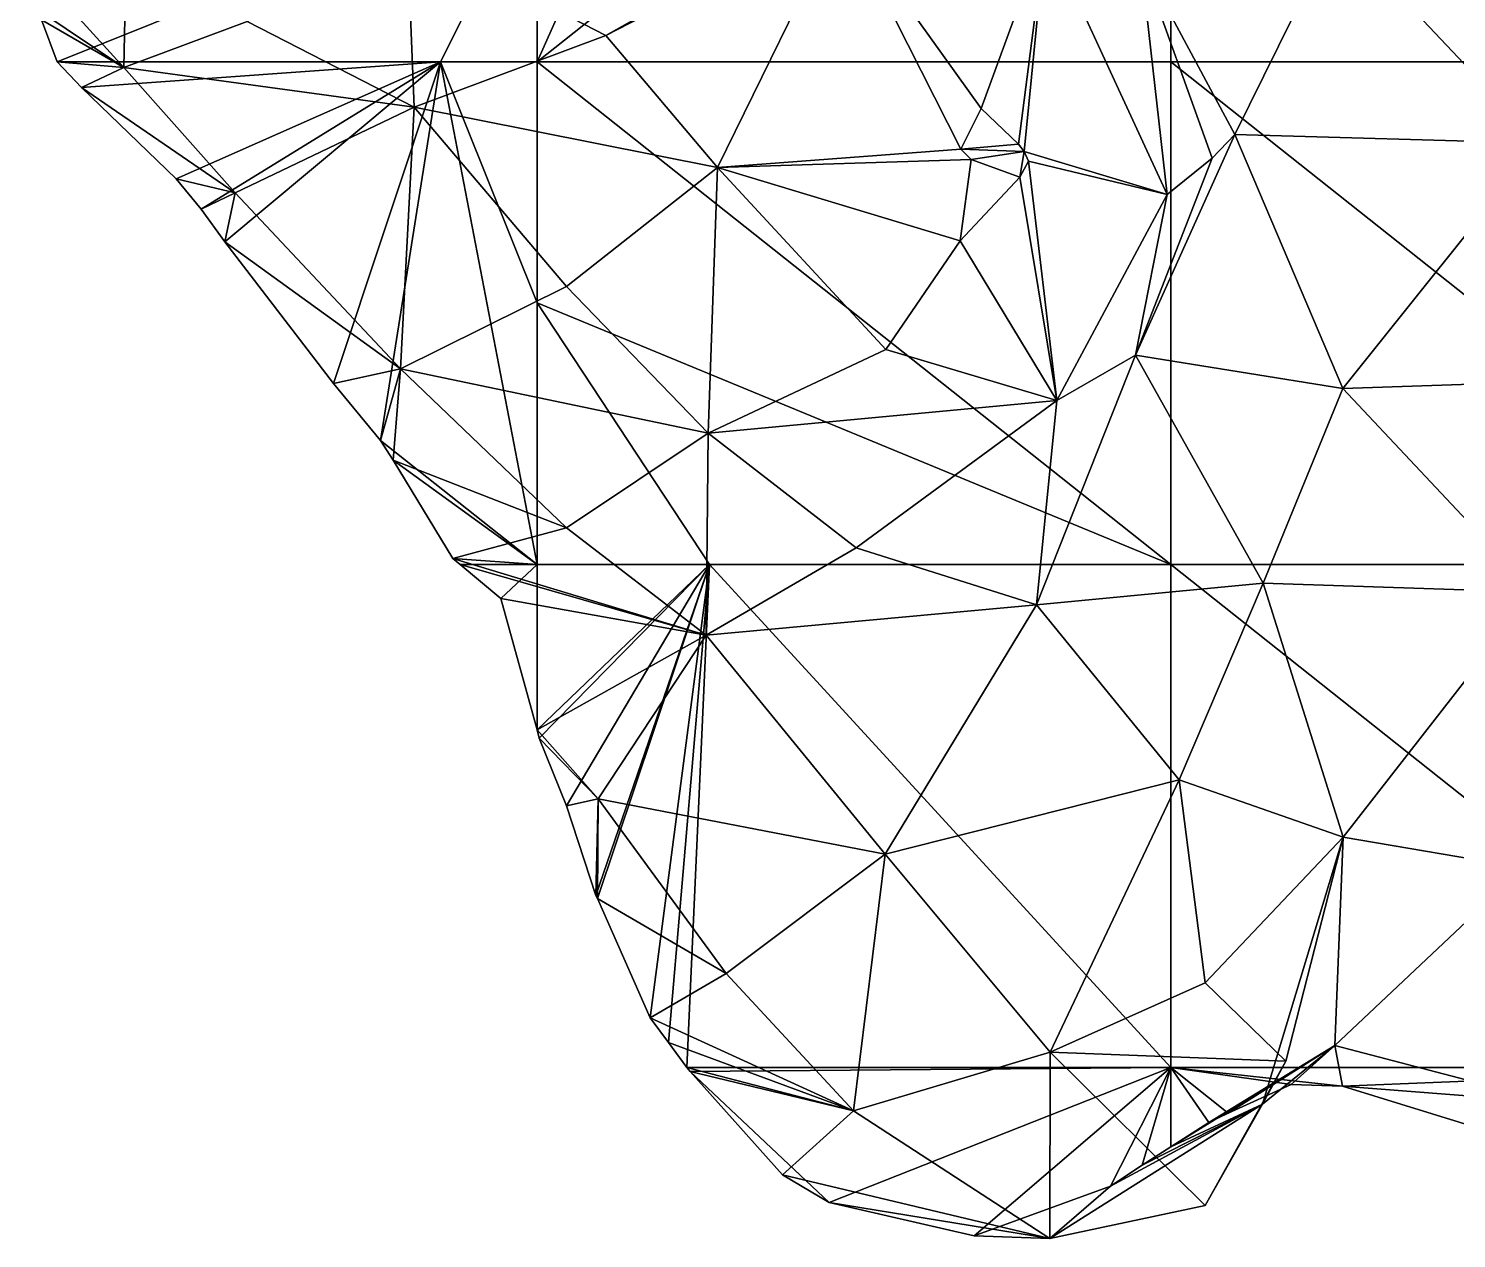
# Model space of a CAD drawing. Extents: x 290083 to 295691, y 4553739 to 4561622.
# Drawn here: x 294879.9 to 294992.5, y 4559534.4 to 4559629.9 of the extents above; entities that cross this region are included whole.
import ezdxf

# ---------------------------------------------------------------- set-up
doc = ezdxf.new("R2010")
doc.units = 0
doc.layers.add('Au_ppm_Pref_-_0_3', color=7, linetype='CONTINUOUS')

msp = doc.modelspace()

# ---------------------------------------------------------------- linework, layer by layer
at = {"layer": 'Au_ppm_Pref_-_0_3'}
for points in [[(294970, 4559666.93, 1874.71), (294970, 4559627.24, 1877.68), (294920, 4559627.24, 1867.63)], [(294920, 4559627.24, 1867.63), (294920, 4559642.47, 1863.97), (294937.7, 4559666.93, 1863.97)], [(294937.7, 4559666.93, 1863.97), (294970, 4559666.93, 1874.71), (294920, 4559627.24, 1867.63)], [(294970, 4559666.93, 1874.71), (295020, 4559666.93, 1883.11), (295020, 4559627.24, 1884.66)], [(295020, 4559627.24, 1884.66), (294970, 4559627.24, 1877.68), (294970, 4559666.93, 1874.71)], [(294882.13, 4559627.24, 1849.41), (294880.9, 4559630.56, 1848.02), (294920, 4559642.47, 1863.97)], [(294912.39, 4559627.24, 1863.97), (294882.13, 4559627.24, 1849.41), (294920, 4559642.47, 1863.97)], [(294920, 4559642.47, 1863.97), (294920, 4559627.24, 1867.63), (294912.39, 4559627.24, 1863.97)], [(294887.39, 4559626.81, 1848.17), (294887.65, 4559639.66, 1843.4), (294879.88, 4559635.08, 1846.44)], [(294887.39, 4559626.81, 1848.17), (294897.12, 4559630.42, 1844.79), (294887.65, 4559639.66, 1843.4)], [(294925.43, 4559629.32, 1845.88), (294934.24, 4559618.9, 1849.05), (294944.05, 4559638.94, 1847.28)], [(294925.43, 4559629.32, 1845.88), (294944.05, 4559638.94, 1847.28), (294936.55, 4559635.62, 1841.12)], [(294934.24, 4559618.9, 1849.05), (294953.44, 4559620.35, 1848.3), (294944.05, 4559638.94, 1847.28)], [(294944.05, 4559638.94, 1847.28), (294953.44, 4559620.35, 1848.3), (294955.05, 4559623.56, 1848.01)], [(294944.05, 4559638.94, 1847.28), (294955.05, 4559623.56, 1848.01), (294960.14, 4559637.53, 1853.07)], [(294999.08, 4559620.84, 1865.35), (295011.62, 4559639.21, 1864.14), (294983.09, 4559637.78, 1866.68)], [(294983.09, 4559637.78, 1866.68), (294967.62, 4559635.4, 1859.63), (294975.05, 4559621.52, 1863.01)], [(294983.09, 4559637.78, 1866.68), (294975.05, 4559621.52, 1863.01), (294999.08, 4559620.84, 1865.35)], [(294897.12, 4559630.42, 1844.79), (294910.3, 4559623.68, 1847.73), (294909.75, 4559637.43, 1841.16)], [(294910.3, 4559623.68, 1847.73), (294925.43, 4559629.32, 1845.88), (294909.75, 4559637.43, 1841.16)], [(294925.43, 4559629.32, 1845.88), (294936.55, 4559635.62, 1841.12), (294909.75, 4559637.43, 1841.16)], [(294955.05, 4559623.56, 1848.01), (294957.99, 4559620.75, 1848.5), (294960.14, 4559637.53, 1853.07)], [(294960.14, 4559637.53, 1853.07), (294957.99, 4559620.75, 1848.5), (294958.44, 4559620.16, 1848.59)], [(294958.44, 4559620.16, 1848.59), (294969.72, 4559616.79, 1853.34), (294960.14, 4559637.53, 1853.07)], [(294967.62, 4559635.4, 1859.63), (294960.14, 4559637.53, 1853.07), (294969.72, 4559616.79, 1853.34)], [(294887.39, 4559626.81, 1848.17), (294879.88, 4559635.08, 1846.44), (294880.6, 4559631.35, 1847.69)], [(294967.62, 4559635.4, 1859.63), (294973.28, 4559619.64, 1859.01), (294975.05, 4559621.52, 1863.01)], [(294967.62, 4559635.4, 1859.63), (294969.72, 4559616.79, 1853.34), (294973.28, 4559619.64, 1859.01)], [(294887.39, 4559626.81, 1848.17), (294880.6, 4559631.35, 1847.69), (294880.9, 4559630.56, 1848.02)], [(294887.39, 4559626.81, 1848.17), (294880.9, 4559630.56, 1848.02), (294882.13, 4559627.24, 1849.41)], [(294887.39, 4559626.81, 1848.17), (294910.3, 4559623.68, 1847.73), (294897.12, 4559630.42, 1844.79)], [(294934.24, 4559618.9, 1849.05), (294925.43, 4559629.32, 1845.88), (294910.3, 4559623.68, 1847.73)], [(294884.05, 4559625.21, 1849.94), (294882.13, 4559627.24, 1849.41), (294912.39, 4559627.24, 1863.97)], [(294887.39, 4559626.81, 1848.17), (294882.13, 4559627.24, 1849.41), (294884.05, 4559625.21, 1849.94)], [(294891.51, 4559618.02, 1852.15), (294884.05, 4559625.21, 1849.94), (294912.39, 4559627.24, 1863.97)], [(294896.17, 4559616.91, 1851.58), (294887.39, 4559626.81, 1848.17), (294884.05, 4559625.21, 1849.94)], [(294910.3, 4559623.68, 1847.73), (294887.39, 4559626.81, 1848.17), (294896.17, 4559616.91, 1851.58)], [(294893.5, 4559615.61, 1852.64), (294891.51, 4559618.02, 1852.15), (294912.39, 4559627.24, 1863.97)], [(294912.39, 4559627.24, 1863.97), (294895.37, 4559613.05, 1853.05), (294893.5, 4559615.61, 1852.64)], [(294912.39, 4559627.24, 1863.97), (294903.94, 4559601.86, 1855.02), (294895.37, 4559613.05, 1853.05)], [(294907.64, 4559597.37, 1855.93), (294903.94, 4559601.86, 1855.02), (294912.39, 4559627.24, 1863.97)], [(294920, 4559587.56, 1859.99), (294907.64, 4559597.37, 1855.93), (294912.39, 4559627.24, 1863.97)], [(294912.39, 4559627.24, 1863.97), (294920, 4559608.22, 1863.97), (294920, 4559587.56, 1859.99)], [(294912.39, 4559627.24, 1863.97), (294920, 4559627.24, 1867.63), (294920, 4559608.22, 1863.97)], [(294920, 4559627.24, 1867.63), (294970, 4559627.24, 1877.68), (294970, 4559587.56, 1874.61)], [(294920, 4559608.22, 1863.97), (294920, 4559627.24, 1867.63), (294970, 4559587.56, 1874.61)], [(294970, 4559627.24, 1877.68), (295020, 4559627.24, 1884.66), (295020, 4559587.56, 1887.2)], [(295020, 4559587.56, 1887.2), (294970, 4559587.56, 1874.61), (294970, 4559627.24, 1877.68)], [(294896.17, 4559616.91, 1851.58), (294884.05, 4559625.21, 1849.94), (294891.51, 4559618.02, 1852.15)], [(294910.3, 4559623.68, 1847.73), (294896.17, 4559616.91, 1851.58), (294909.23, 4559603.01, 1853.53)], [(294910.3, 4559623.68, 1847.73), (294909.23, 4559603.01, 1853.53), (294922.32, 4559609.51, 1849.69)], [(294934.24, 4559618.9, 1849.05), (294910.3, 4559623.68, 1847.73), (294922.32, 4559609.51, 1849.69)], [(294953.44, 4559620.35, 1848.3), (294957.99, 4559620.75, 1848.5), (294955.05, 4559623.56, 1848.01)], [(294983.58, 4559601.46, 1865.39), (294975.05, 4559621.52, 1863.01), (294967.23, 4559604.09, 1859.58)], [(294973.28, 4559619.64, 1859.01), (294967.23, 4559604.09, 1859.58), (294975.05, 4559621.52, 1863.01)], [(294983.58, 4559601.46, 1865.39), (294999.08, 4559620.84, 1865.35), (294975.05, 4559621.52, 1863.01)], [(294983.58, 4559601.46, 1865.39), (295011.68, 4559602.4, 1865.68), (294999.08, 4559620.84, 1865.35)], [(294934.24, 4559618.9, 1849.05), (294954.26, 4559619.53, 1848.33), (294953.44, 4559620.35, 1848.3)], [(294953.44, 4559620.35, 1848.3), (294958.44, 4559620.16, 1848.59), (294957.99, 4559620.75, 1848.5)], [(294958.44, 4559620.16, 1848.59), (294953.44, 4559620.35, 1848.3), (294954.26, 4559619.53, 1848.33)], [(294958.44, 4559620.16, 1848.59), (294954.26, 4559619.53, 1848.33), (294958.09, 4559618.15, 1848.53)], [(294958.44, 4559620.16, 1848.59), (294958.09, 4559618.15, 1848.53), (294958.77, 4559619.42, 1848.6)], [(294958.77, 4559619.42, 1848.6), (294969.72, 4559616.79, 1853.34), (294958.44, 4559620.16, 1848.59)], [(294934.24, 4559618.9, 1849.05), (294922.32, 4559609.51, 1849.69), (294933.5, 4559597.94, 1851.18)], [(294934.24, 4559618.9, 1849.05), (294933.5, 4559597.94, 1851.18), (294947.52, 4559604.54, 1848.03)], [(294954.26, 4559619.53, 1848.33), (294934.24, 4559618.9, 1849.05), (294953.38, 4559613.11, 1848.13)], [(294934.24, 4559618.9, 1849.05), (294947.52, 4559604.54, 1848.03), (294953.38, 4559613.11, 1848.13)], [(294954.26, 4559619.53, 1848.33), (294953.38, 4559613.11, 1848.13), (294958.09, 4559618.15, 1848.53)], [(294958.77, 4559619.42, 1848.6), (294958.09, 4559618.15, 1848.53), (294961.01, 4559600.53, 1852.41)], [(294958.77, 4559619.42, 1848.6), (294961.01, 4559600.53, 1852.41), (294969.72, 4559616.79, 1853.34)], [(294967.23, 4559604.09, 1859.58), (294973.28, 4559619.64, 1859.01), (294969.72, 4559616.79, 1853.34)], [(294896.17, 4559616.91, 1851.58), (294891.51, 4559618.02, 1852.15), (294893.5, 4559615.61, 1852.64)], [(294958.09, 4559618.15, 1848.53), (294953.38, 4559613.11, 1848.13), (294961.01, 4559600.53, 1852.41)], [(294896.17, 4559616.91, 1851.58), (294893.5, 4559615.61, 1852.64), (294895.37, 4559613.05, 1853.05)], [(294895.37, 4559613.05, 1853.05), (294909.23, 4559603.01, 1853.53), (294896.17, 4559616.91, 1851.58)], [(294961.01, 4559600.53, 1852.41), (294967.23, 4559604.09, 1859.58), (294969.72, 4559616.79, 1853.34)], [(294895.37, 4559613.05, 1853.05), (294903.94, 4559601.86, 1855.02), (294909.23, 4559603.01, 1853.53)], [(294953.38, 4559613.11, 1848.13), (294947.52, 4559604.54, 1848.03), (294961.01, 4559600.53, 1852.41)], [(294909.23, 4559603.01, 1853.53), (294933.5, 4559597.94, 1851.18), (294922.32, 4559609.51, 1849.69)], [(294920, 4559587.56, 1859.99), (294920, 4559608.22, 1863.97), (294933.61, 4559587.56, 1863.97)], [(294970, 4559587.56, 1874.61), (294933.61, 4559587.56, 1863.97), (294920, 4559608.22, 1863.97)], [(294933.5, 4559597.94, 1851.18), (294961.01, 4559600.53, 1852.41), (294947.52, 4559604.54, 1848.03)], [(294959.42, 4559584.39, 1859.02), (294977.3, 4559586.09, 1863.76), (294967.23, 4559604.09, 1859.58)], [(294959.42, 4559584.39, 1859.02), (294967.23, 4559604.09, 1859.58), (294961.01, 4559600.53, 1852.41)], [(294983.58, 4559601.46, 1865.39), (294967.23, 4559604.09, 1859.58), (294977.3, 4559586.09, 1863.76)], [(294903.94, 4559601.86, 1855.02), (294907.64, 4559597.37, 1855.93), (294909.23, 4559603.01, 1853.53)], [(294907.64, 4559597.37, 1855.93), (294908.64, 4559595.8, 1856.31), (294909.23, 4559603.01, 1853.53)], [(294909.23, 4559603.01, 1853.53), (294908.64, 4559595.8, 1856.31), (294922.32, 4559590.46, 1855.22)], [(294922.32, 4559590.46, 1855.22), (294933.5, 4559597.94, 1851.18), (294909.23, 4559603.01, 1853.53)], [(294983.58, 4559601.46, 1865.39), (294998.67, 4559585.39, 1866.85), (295011.68, 4559602.4, 1865.68)], [(294933.5, 4559597.94, 1851.18), (294945.19, 4559588.9, 1853.61), (294961.01, 4559600.53, 1852.41)], [(294959.42, 4559584.39, 1859.02), (294961.01, 4559600.53, 1852.41), (294945.19, 4559588.9, 1853.61)], [(294983.58, 4559601.46, 1865.39), (294977.3, 4559586.09, 1863.76), (294998.67, 4559585.39, 1866.85)], [(294907.64, 4559597.37, 1855.93), (294920, 4559587.56, 1859.99), (294908.64, 4559595.8, 1856.31)], [(294933.5, 4559597.94, 1851.18), (294922.32, 4559590.46, 1855.22), (294933.35, 4559582, 1858.42)], [(294945.19, 4559588.9, 1853.61), (294933.5, 4559597.94, 1851.18), (294933.35, 4559582, 1858.42)], [(294908.64, 4559595.8, 1856.31), (294920, 4559587.56, 1859.99), (294913.35, 4559588.04, 1858.11)], [(294908.64, 4559595.8, 1856.31), (294913.35, 4559588.04, 1858.11), (294922.32, 4559590.46, 1855.22)], [(294913.35, 4559588.04, 1858.11), (294933.35, 4559582, 1858.42), (294922.32, 4559590.46, 1855.22)], [(294959.42, 4559584.39, 1859.02), (294945.19, 4559588.9, 1853.61), (294933.35, 4559582, 1858.42)], [(294913.35, 4559588.04, 1858.11), (294920, 4559587.56, 1859.99), (294913.93, 4559587.56, 1858.31)], [(294913.93, 4559587.56, 1858.31), (294933.35, 4559582, 1858.42), (294913.35, 4559588.04, 1858.11)], [(294920, 4559587.56, 1859.99), (294917.15, 4559584.9, 1859.35), (294913.93, 4559587.56, 1858.31)], [(294933.35, 4559582, 1858.42), (294913.93, 4559587.56, 1858.31), (294917.15, 4559584.9, 1859.35)], [(294920, 4559587.56, 1859.99), (294920, 4559574.53, 1860.71), (294917.15, 4559584.9, 1859.35)], [(294920.17, 4559573.87, 1860.8), (294920, 4559574.53, 1860.71), (294933.61, 4559587.56, 1863.97)], [(294920, 4559587.56, 1859.99), (294933.61, 4559587.56, 1863.97), (294920, 4559574.53, 1860.71)], [(294922.33, 4559568.53, 1861.73), (294920.17, 4559573.87, 1860.8), (294933.61, 4559587.56, 1863.97)], [(294924.65, 4559561.44, 1862.8), (294922.33, 4559568.53, 1861.73), (294933.61, 4559587.56, 1863.97)], [(294924.77, 4559561.22, 1862.82), (294924.65, 4559561.44, 1862.8), (294933.61, 4559587.56, 1863.97)], [(294928.92, 4559551.79, 1863.69), (294924.77, 4559561.22, 1862.82), (294933.61, 4559587.56, 1863.97)], [(294930.37, 4559549.83, 1863.97), (294928.92, 4559551.79, 1863.69), (294933.61, 4559587.56, 1863.97)], [(294931.81, 4559547.87, 1864.25), (294930.37, 4559549.83, 1863.97), (294933.61, 4559587.56, 1863.97)], [(294931.81, 4559547.87, 1864.25), (294933.61, 4559587.56, 1863.97), (294970, 4559547.87, 1870.94)], [(294933.61, 4559587.56, 1863.97), (294970, 4559587.56, 1874.61), (294970, 4559547.87, 1870.94)], [(294970, 4559587.56, 1874.61), (295020, 4559587.56, 1887.2), (295020, 4559547.87, 1880.75)], [(295020, 4559547.87, 1880.75), (294970, 4559547.87, 1870.94), (294970, 4559587.56, 1874.61)], [(294959.42, 4559584.39, 1859.02), (294970.66, 4559570.57, 1861.44), (294977.3, 4559586.09, 1863.76)], [(294983.62, 4559566.04, 1865.59), (294977.3, 4559586.09, 1863.76), (294970.66, 4559570.57, 1861.44)], [(294998.67, 4559585.39, 1866.85), (294977.3, 4559586.09, 1863.76), (294983.62, 4559566.04, 1865.59)], [(294933.35, 4559582, 1858.42), (294917.15, 4559584.9, 1859.35), (294920, 4559574.53, 1860.71)], [(294983.62, 4559566.04, 1865.59), (294997.83, 4559563.64, 1869.92), (294998.67, 4559585.39, 1866.85)], [(294959.42, 4559584.39, 1859.02), (294933.35, 4559582, 1858.42), (294947.47, 4559564.72, 1860.66)], [(294959.42, 4559584.39, 1859.02), (294947.47, 4559564.72, 1860.66), (294970.66, 4559570.57, 1861.44)], [(294933.35, 4559582, 1858.42), (294920, 4559574.53, 1860.71), (294924.81, 4559569.08, 1861.15)], [(294947.47, 4559564.72, 1860.66), (294933.35, 4559582, 1858.42), (294924.81, 4559569.08, 1861.15)], [(294920, 4559574.53, 1860.71), (294920.17, 4559573.87, 1860.8), (294924.81, 4559569.08, 1861.15)], [(294920.17, 4559573.87, 1860.8), (294922.33, 4559568.53, 1861.73), (294924.81, 4559569.08, 1861.15)], [(294970.66, 4559570.57, 1861.44), (294947.47, 4559564.72, 1860.66), (294960.5, 4559549.08, 1860.44)], [(294972.72, 4559554.56, 1862.88), (294970.66, 4559570.57, 1861.44), (294960.5, 4559549.08, 1860.44)], [(294983.62, 4559566.04, 1865.59), (294970.66, 4559570.57, 1861.44), (294972.72, 4559554.56, 1862.88)], [(294924.81, 4559569.08, 1861.15), (294922.33, 4559568.53, 1861.73), (294924.65, 4559561.44, 1862.8)], [(294924.81, 4559569.08, 1861.15), (294924.65, 4559561.44, 1862.8), (294924.77, 4559561.22, 1862.82)], [(294934.92, 4559555.3, 1861.32), (294924.81, 4559569.08, 1861.15), (294924.77, 4559561.22, 1862.82)], [(294947.47, 4559564.72, 1860.66), (294924.81, 4559569.08, 1861.15), (294934.92, 4559555.3, 1861.32)], [(294972.72, 4559554.56, 1862.88), (294979.08, 4559548.37, 1861.95), (294983.62, 4559566.04, 1865.59)], [(294977.24, 4559544.97, 1866.08), (294982.94, 4559549.6, 1871.99), (294983.62, 4559566.04, 1865.59)], [(294977.24, 4559544.97, 1866.08), (294983.62, 4559566.04, 1865.59), (294979.08, 4559548.37, 1861.95)], [(294982.94, 4559549.6, 1871.99), (294997.83, 4559563.64, 1869.92), (294983.62, 4559566.04, 1865.59)], [(294947.47, 4559564.72, 1860.66), (294934.92, 4559555.3, 1861.32), (294944.97, 4559544.45, 1862.44)], [(294947.47, 4559564.72, 1860.66), (294944.97, 4559544.45, 1862.44), (294960.5, 4559549.08, 1860.44)], [(295000.16, 4559545.1, 1874.68), (294997.83, 4559563.64, 1869.92), (294982.94, 4559549.6, 1871.99)], [(294928.92, 4559551.79, 1863.69), (294934.92, 4559555.3, 1861.32), (294924.77, 4559561.22, 1862.82)], [(294944.97, 4559544.45, 1862.44), (294934.92, 4559555.3, 1861.32), (294928.92, 4559551.79, 1863.69)], [(294972.72, 4559554.56, 1862.88), (294960.5, 4559549.08, 1860.44), (294979.08, 4559548.37, 1861.95)], [(294944.97, 4559544.45, 1862.44), (294928.92, 4559551.79, 1863.69), (294930.37, 4559549.83, 1863.97)], [(294944.97, 4559544.45, 1862.44), (294930.37, 4559549.83, 1863.97), (294931.81, 4559547.87, 1864.25)], [(294960.5, 4559549.08, 1860.44), (294944.97, 4559544.45, 1862.44), (294960.46, 4559534.38, 1865.25)], [(294960.5, 4559549.08, 1860.44), (294960.46, 4559534.38, 1865.25), (294972.72, 4559536.99, 1861.15)], [(294960.5, 4559549.08, 1860.44), (294972.72, 4559536.99, 1861.15), (294979.08, 4559548.37, 1861.95)], [(294977.24, 4559544.97, 1866.08), (294970, 4559541.62, 1870.73), (294982.94, 4559549.6, 1871.99)], [(294970, 4559541.62, 1870.73), (294973.02, 4559543.54, 1871.33), (294982.94, 4559549.6, 1871.99)], [(294973.02, 4559543.54, 1871.33), (294974.53, 4559544.27, 1871.62), (294982.94, 4559549.6, 1871.99)], [(294974.53, 4559544.27, 1871.62), (294979.5, 4559546.53, 1872.73), (294982.94, 4559549.6, 1871.99)], [(294982.94, 4559549.6, 1871.99), (294979.5, 4559546.53, 1872.73), (294983.55, 4559546.4, 1873.51)], [(295000.16, 4559545.1, 1874.68), (294982.94, 4559549.6, 1871.99), (294983.55, 4559546.4, 1873.51)], [(294970, 4559547.87, 1870.94), (294932.08, 4559547.56, 1864.29), (294931.81, 4559547.87, 1864.25)], [(294944.97, 4559544.45, 1862.44), (294931.81, 4559547.87, 1864.25), (294932.08, 4559547.56, 1864.29)], [(294970, 4559547.87, 1870.94), (294943.05, 4559537.21, 1865.87), (294932.08, 4559547.56, 1864.29)], [(294943.05, 4559537.21, 1865.87), (294939.37, 4559539.39, 1865.3), (294932.08, 4559547.56, 1864.29)], [(294939.37, 4559539.39, 1865.3), (294944.97, 4559544.45, 1862.44), (294932.08, 4559547.56, 1864.29)], [(294954.5, 4559534.58, 1867.79), (294943.05, 4559537.21, 1865.87), (294970, 4559547.87, 1870.94)], [(294965.24, 4559538.5, 1869.8), (294954.5, 4559534.58, 1867.79), (294970, 4559547.87, 1870.94)], [(294967.74, 4559540.17, 1870.29), (294965.24, 4559538.5, 1869.8), (294970, 4559547.87, 1870.94)], [(294970, 4559541.62, 1870.73), (294967.74, 4559540.17, 1870.29), (294970, 4559547.87, 1870.94)], [(294970, 4559547.87, 1870.94), (294973.02, 4559543.54, 1871.33), (294970, 4559541.62, 1870.73)], [(294970, 4559547.87, 1870.94), (294974.53, 4559544.27, 1871.62), (294973.02, 4559543.54, 1871.33)], [(294983.55, 4559546.4, 1873.51), (294979.5, 4559546.53, 1872.73), (294970, 4559547.87, 1870.94)], [(294974.53, 4559544.27, 1871.62), (294970, 4559547.87, 1870.94), (294979.5, 4559546.53, 1872.73)], [(294983.55, 4559546.4, 1873.51), (294970, 4559547.87, 1870.94), (295020, 4559547.87, 1880.75)], [(294977.24, 4559544.97, 1866.08), (294979.08, 4559548.37, 1861.95), (294972.72, 4559536.99, 1861.15)], [(294995.24, 4559542.8, 1875.59), (294983.55, 4559546.4, 1873.51), (295020, 4559547.87, 1880.75)], [(294995.24, 4559542.8, 1875.59), (295000.16, 4559545.1, 1874.68), (294983.55, 4559546.4, 1873.51)], [(294960.46, 4559534.38, 1865.25), (294944.97, 4559544.45, 1862.44), (294939.37, 4559539.39, 1865.3)], [(294977.24, 4559544.97, 1866.08), (294960.46, 4559534.38, 1865.25), (294965.24, 4559538.5, 1869.8)], [(294977.24, 4559544.97, 1866.08), (294972.72, 4559536.99, 1861.15), (294960.46, 4559534.38, 1865.25)], [(294967.74, 4559540.17, 1870.29), (294977.24, 4559544.97, 1866.08), (294965.24, 4559538.5, 1869.8)], [(294977.24, 4559544.97, 1866.08), (294967.74, 4559540.17, 1870.29), (294970, 4559541.62, 1870.73)], [(294960.46, 4559534.38, 1865.25), (294939.37, 4559539.39, 1865.3), (294943.05, 4559537.21, 1865.87)], [(294960.46, 4559534.38, 1865.25), (294954.5, 4559534.58, 1867.79), (294965.24, 4559538.5, 1869.8)], [(294954.5, 4559534.58, 1867.79), (294960.46, 4559534.38, 1865.25), (294943.05, 4559537.21, 1865.87)]]:
    msp.add_3dface(points, dxfattribs=at)

doc.saveas('drawing.dxf')
